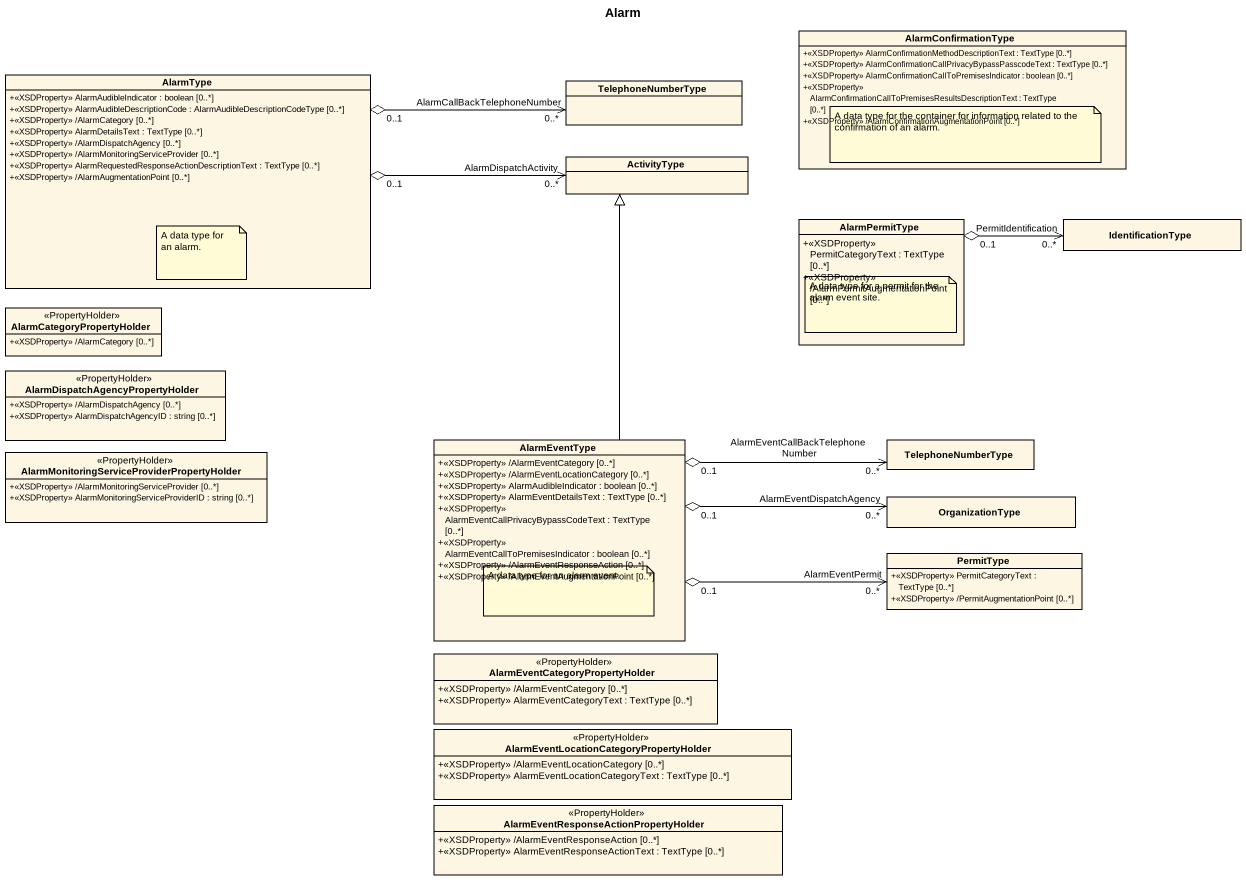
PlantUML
@startuml
title Alarm
hide circle
hide empty members
skinparam classAttributeIconSize 0
class AlarmConfirmationType {
  +<<XSDProperty>> AlarmConfirmationMethodDescriptionText : TextType [0..*]
  +<<XSDProperty>> AlarmConfirmationCallPrivacyBypassPasscodeText : TextType [0..*]
  +<<XSDProperty>> AlarmConfirmationCallToPremisesIndicator : boolean [0..*]
  +<<XSDProperty>> AlarmConfirmationCallToPremisesResultsDescriptionText : TextType [0..*]
  +<<XSDProperty>> /AlarmConfirmationAugmentationPoint [0..*]
}
class AlarmType {
  +<<XSDProperty>> AlarmAudibleIndicator : boolean [0..*]
  +<<XSDProperty>> AlarmAudibleDescriptionCode : AlarmAudibleDescriptionCodeType [0..*]
  +<<XSDProperty>> /AlarmCategory [0..*]
  +<<XSDProperty>> AlarmDetailsText : TextType [0..*]
  +<<XSDProperty>> /AlarmDispatchAgency [0..*]
  +<<XSDProperty>> /AlarmMonitoringServiceProvider [0..*]
  +<<XSDProperty>> AlarmRequestedResponseActionDescriptionText : TextType [0..*]
  +<<XSDProperty>> /AlarmAugmentationPoint [0..*]
}
class TelephoneNumberType
class ActivityType
class AlarmPermitType {
  +<<XSDProperty>> PermitCategoryText : TextType [0..*]
  +<<XSDProperty>> /AlarmPermitAugmentationPoint [0..*]
}
class IdentificationType
class AlarmCategoryPropertyHolder <<PropertyHolder>> {
  +<<XSDProperty>> /AlarmCategory [0..*]
}
class "AlarmDispatchAgencyPropertyHolder" as AlarmDispatchAgencyPropertyH <<PropertyHolder>> {
  +<<XSDProperty>> /AlarmDispatchAgency [0..*]
  +<<XSDProperty>> AlarmDispatchAgencyID : string [0..*]
}
class "AlarmMonitoringServiceProviderPropertyHolder" as AlarmMonitoringServiceProvid <<PropertyHolder>> {
  +<<XSDProperty>> /AlarmMonitoringServiceProvider [0..*]
  +<<XSDProperty>> AlarmMonitoringServiceProviderID : string [0..*]
}
class AlarmEventType {
  +<<XSDProperty>> /AlarmEventCategory [0..*]
  +<<XSDProperty>> /AlarmEventLocationCategory [0..*]
  +<<XSDProperty>> AlarmAudibleIndicator : boolean [0..*]
  +<<XSDProperty>> AlarmEventDetailsText : TextType [0..*]
  +<<XSDProperty>> AlarmEventCallPrivacyBypassCodeText : TextType [0..*]
  +<<XSDProperty>> AlarmEventCallToPremisesIndicator : boolean [0..*]
  +<<XSDProperty>> /AlarmEventResponseAction [0..*]
  +<<XSDProperty>> /AlarmEventAugmentationPoint [0..*]
}
class "TelephoneNumberType" as TelephoneNumberType_2
class OrganizationType
class PermitType {
  +<<XSDProperty>> PermitCategoryText : TextType [0..*]
  +<<XSDProperty>> /PermitAugmentationPoint [0..*]
}
class "AlarmEventCategoryPropertyHolder" as AlarmEventCategoryPropertyHo <<PropertyHolder>> {
  +<<XSDProperty>> /AlarmEventCategory [0..*]
  +<<XSDProperty>> AlarmEventCategoryText : TextType [0..*]
}
class "AlarmEventLocationCategoryPropertyHolder" as AlarmEventLocationCategoryPr <<PropertyHolder>> {
  +<<XSDProperty>> /AlarmEventLocationCategory [0..*]
  +<<XSDProperty>> AlarmEventLocationCategoryText : TextType [0..*]
}
class "AlarmEventResponseActionPropertyHolder" as AlarmEventResponseActionProp <<PropertyHolder>> {
  +<<XSDProperty>> /AlarmEventResponseAction [0..*]
  +<<XSDProperty>> AlarmEventResponseActionText : TextType [0..*]
}
AlarmType "0..1" o-right-> "AlarmCallBackTelephoneNumber\n0..*" TelephoneNumberType
AlarmType "0..1" o-right-> "AlarmDispatchActivity\n0..*" ActivityType
AlarmPermitType "0..1" o-right-> "PermitIdentification\n0..*" IdentificationType
AlarmEventType -up-|> ActivityType
AlarmEventType "0..1" o-right-> "AlarmEventCallBackTelephoneNumber\n0..*" TelephoneNumberType_2
AlarmEventType "0..1" o-right-> "AlarmEventDispatchAgency\n0..*" OrganizationType
AlarmEventType "0..1" o-right-> "AlarmEventPermit\n0..*" PermitType
note bottom of AlarmConfirmationType : A data type for the container for information related to the confirmation of an alarm.
note bottom of AlarmType : A data type for an alarm.
note bottom of AlarmPermitType : A data type for a permit for the alarm event site.
note bottom of AlarmEventType : A data type for an alarm event.
@enduml
